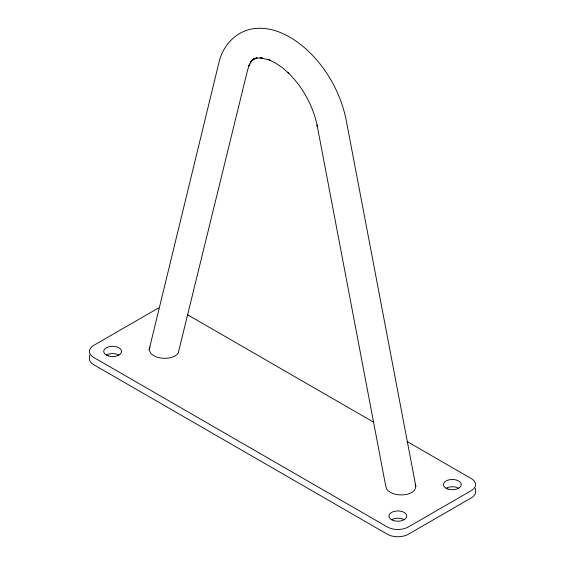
<?xml version="1.0" encoding="UTF-8"?>
<svg xmlns="http://www.w3.org/2000/svg" width="565" height="565" viewBox="0 0 565 565"><rect width="100%" height="100%" fill="white"/><g stroke="black" fill="none" stroke-linecap="round" stroke-linejoin="round"><path stroke-width="0.85" d="M257.082 57.87L252.725 60.109L250.528 61.889L253.805 58.809L251.813 60.963L248.741 65.936L249.73 63.894L247.59 70.053L178.222 353.104A14.436 8.334 0 0 1 170.079 357.807C163.292 359.001 155.368 358.259 150.417 352.963L149.153 349.657L219.072 61.981C222.907 45.518 236.149 31.096 253.311 28.73C274.018 25.849 293.835 37.424 308.335 51.182C327.728 69.679 341.083 94.348 346.288 120.62L415.847 486.359L414.823 489.707A14.436 8.334 0 0 1 406.68 494.403C399.893 495.597 391.969 494.855 387.011 489.558L385.754 486.253L317.057 124.971L317.325 126.235C313.144 105.952 302.762 87.01 287.973 72.525L288.8 73.266L282.034 67.433L275.084 62.772L268.135 59.41L270.035 60.123L260.14 57.757L261.652 57.87M149.153 349.657L149.923 347.15M257.019 57.821L253.424 58.901L256.263 58.195L262.407 57.927M187.559 314.762L373.627 422.189M407.188 441.562L471.245 478.548A14.831 8.56 0 0 1 471.245 490.653L408.325 526.976A14.831 8.56 0 0 1 387.357 526.976L93.755 357.468A14.831 8.56 0 0 1 93.755 345.363L156.675 309.041A14.831 8.56 0 0 1 158.751 308.038M415.091 484.375L415.847 486.359M475.589 488.231L475.589 491.868A14.831 8.56 0 0 1 471.245 497.92L408.325 534.243A14.831 8.56 0 0 1 387.357 534.243L93.755 364.736A14.831 8.56 0 0 1 89.411 358.683L89.411 355.046M106.34 355.046A8.899 5.134 0 0 1 118.925 355.046M391.552 519.715A8.899 5.134 0 0 1 404.137 519.715M446.075 488.231A8.899 5.134 0 0 1 458.66 488.231M108.183 355.865A8.899 5.134 0 0 0 121.532 351.416A8.899 5.134 0 0 0 108.183 346.966A8.899 5.134 0 0 0 108.183 355.865M393.395 520.527A8.899 5.134 0 0 0 406.743 516.078A8.899 5.134 0 0 0 393.395 511.629A8.899 5.134 0 0 0 393.395 520.527M447.918 489.05A8.899 5.134 0 0 0 461.266 484.601A8.899 5.134 0 0 0 447.918 480.151A8.899 5.134 0 0 0 447.918 489.05"/></g></svg>
